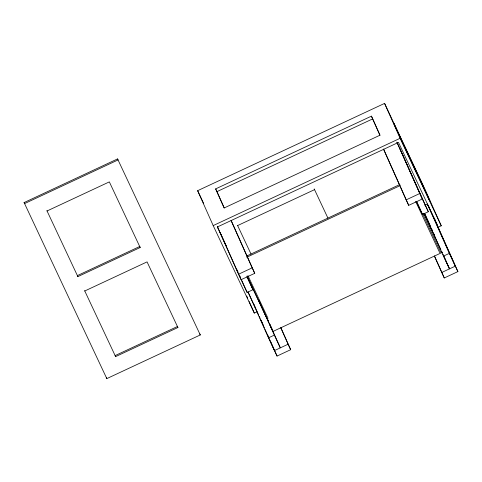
<?xml version="1.0" encoding="UTF-8"?>
<svg xmlns="http://www.w3.org/2000/svg" width="482" height="482" viewBox="0 0 482 482"><rect width="100%" height="100%" fill="white"/><g stroke="black" fill="none" stroke-linecap="round" stroke-linejoin="round"><path stroke-width="0.72" d="M24.1 202.567L117.566 158.921L200.277 334.96L106.811 378.605L24.1 202.567L24.558 203.597L118.024 159.952L117.566 158.921M47.025 210.983L109.336 181.883L140.178 247.513L77.867 276.608L46.887 210.628M257.045 311.818L254.315 313.089L213.189 225.588L197.644 190.685L384.576 103.395L425.702 190.902L441.241 225.799L437.831 227.396M371.435 116.144L379.93 135.231L224.16 207.971L215.659 188.884L371.435 116.144L380.003 135.237M224.232 207.977L216.948 191.619L372.719 118.879M213.189 225.588L400.114 138.298L384.576 103.395M84.754 290.989L147.064 261.889L177.912 327.519L115.602 356.614L84.615 290.64M237.62 225.564L314.535 189.649M246.724 256.014L399.927 184.467M246.76 257.243L400.391 185.498M247.176 276.71L252.966 289.712L247.121 292.435L238.548 274.222L252.176 267.853L231.155 220.636M399.451 147.6L422.328 198.982L408.706 205.344L406.139 199.873L419.768 193.511L396.891 142.136L428.323 211.737L422.479 214.466L416.484 201.711M231.101 220.407L254.749 273.324L241.127 279.674L220.099 232.457M424.793 205.32L427.389 204.109L435.963 222.329L457.9 271.601L444.271 277.963L434.384 256.075M266.992 318.692L267.968 318.241L247.947 275.65M442.169 252.441L273.011 331.429L247.001 276.09M280.928 327.796L290.676 349.697L277.048 356.059L268.492 337.834L274.33 335.104L261.202 305.69M443.386 255.177L449.483 268.872L443.482 256.111L449.326 253.381L427.389 204.109M280.795 327.802L288.103 344.226L274.487 350.589L265.04 329.375M441.699 272.493L455.321 266.142L433.39 216.858M400.114 138.298L441.241 225.799M449.326 253.381L457.9 271.601M419.768 193.511L428.323 211.737M424.642 213.418L426.805 218.021M423.979 213.689L435.71 238.656M423.805 213.369L440.813 249.555M422.509 213.55L440.608 252.056L439.632 252.508L415.617 201.404M383.552 149.107L399.253 184.106M314.204 188.908L327.971 218.201M237.608 225.504L251.068 254.177M215.659 188.884L216.948 191.619M252.176 267.853L254.749 273.324M288.103 344.226L290.676 349.697M247.495 277.084L266.558 317.65M267.486 319.62L268.106 320.94M269.649 324.223L272.553 330.399M274.33 335.104L280.325 347.859L269.661 323.904M246.971 276.957L252.966 289.712M217.466 226.769L218.039 227.986M226.311 245.941L217.394 226.956L398.475 142.395L437.035 224.431L436.12 222.377M247.983 292.044L255.629 308.317M197.644 190.685L203.705 203.573M434.571 218.906L435.788 221.636M428.444 205.904L429.052 207.26M427.112 218.677L430.727 226.805M431.336 228.155L432.541 230.866M433.746 233.571L434.65 235.602M441.741 251.526L442.349 252.893M442.958 254.267L449.049 267.95M424.564 213.604L443.482 256.111M416.695 201.464L422.479 214.466M434.517 256.069L444.271 277.963M400.476 186.847L408.706 205.344M383.57 149.185L406.139 199.873M267.727 319.566L268.329 320.922M258.768 300.214L261.136 305.461M261.202 320.476L263.033 324.579M267.908 335.532L268.817 337.581M270.342 341.003L271.258 343.057M271.866 344.425L277.048 356.059M253.46 303.365L254.382 305.425M254.984 306.787L258.641 315.005M259.25 316.367L260.166 318.427M260.774 319.789L264.431 328.007M248.073 291.984L268.492 337.834M237.066 269.854L237.981 271.908M239.506 275.33L240.422 277.385M241.946 280.807L247.121 292.435M217.527 226.998L238.548 274.222M246.694 295.984L247.609 298.033M249.134 301.455L254.315 313.089M199.819 333.93L200.277 334.96M177.912 327.519L177.454 326.495L115.144 355.589L115.602 356.614M140.178 247.513L139.72 246.489L77.415 275.584L77.867 276.608M106.353 377.575L106.811 378.605M421.286 181.792L393.866 123.452L402.404 142.624L429.817 200.964L421.286 181.792"/></g></svg>
